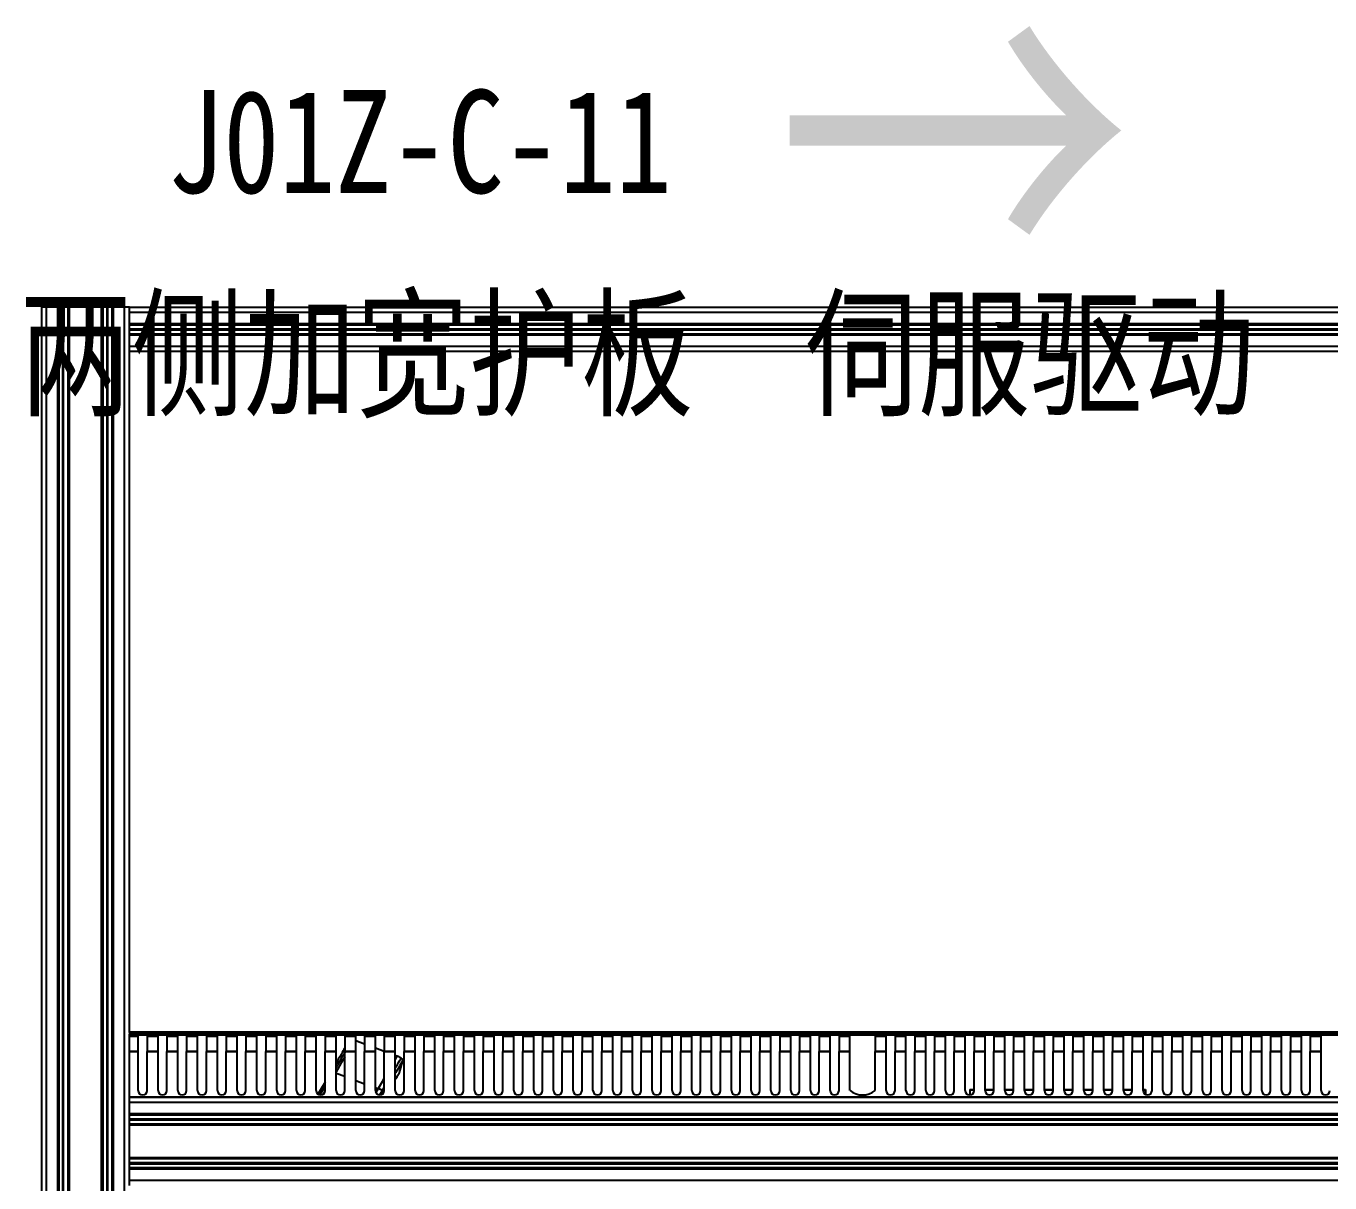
# Model space of a CAD drawing. Header units: millimetres. Extents: x 845401 to 948039, y 511594 to 550263.
# Drawn here: x 919905 to 921092, y 545694 to 546748 of the extents above; entities that cross this region are included whole.
import ezdxf

# ---------------------------------------------------------------- set-up
doc = ezdxf.new("R2010")
doc.units = ezdxf.units.MM
doc.styles.add('TH_GBDIM', font='', dxfattribs={"width": 0.8})
doc.styles.add('仿宋体', font='', dxfattribs={"width": 0.8})
doc.styles.get('TH_GBDIM').set_extended_font_data('SimSun')
doc.styles.get('仿宋体').set_extended_font_data('NSimSun')

# ---------------------------------------------------------------- blocks, each defined once
blk = doc.blocks.new('G$CA2434F1D')
at = {"color": 251, "linetype": 'Continuous', "lineweight": 25}
for p, q in [((62.5, 873.2), (62.5, 3178.2)), ((67, 3178.2), (62.5, 3178.2)), ((67, 873.2), (67, 3178.2)), ((77.1, 3178.2), (67, 3178.2)), ((77.1, 873.2), (77.1, 3178.2)), ((77.4, 3178.2), (77.1, 3178.2)), ((77.4, 873.2), (77.4, 3178.2)), ((77.6, 3178.2), (77.4, 3178.2)), ((77.6, 873.2), (77.6, 3178.2)), ((78.1, 3178.2), (77.6, 3178.2)), ((78.1, 873.2), (78.1, 3178.2)), ((78.4, 3178.2), (78.1, 3178.2)), ((78.4, 873.2), (78.4, 3178.2)), ((81.7, 3178.2), (78.4, 3178.2)), ((81.7, 873.2), (81.7, 3178.2)), ((82, 3178.2), (81.7, 3178.2)), ((82, 873.2), (82, 3178.2)), ((82.3, 3178.2), (82, 3178.2)), ((82.3, 873.2), (82.3, 3178.2)), ((86.6, 3178.2), (82.3, 3178.2)), ((86.6, 873.2), (86.6, 3178.2)), ((86.9, 3178.2), (86.6, 3178.2)), ((86.9, 873.2), (86.9, 3178.2)), ((87.4, 3178.2), (86.9, 3178.2)), ((87.4, 873.2), (87.4, 3178.2)), ((87.6, 3178.2), (87.4, 3178.2)), ((87.6, 873.2), (87.6, 3178.2)), ((87.9, 3178.2), (87.6, 3178.2)), ((87.9, 873.2), (87.9, 3178.2)), ((117.1, 3178.2), (87.9, 3178.2)), ((117.1, 873.2), (117.1, 3178.2)), ((117.4, 3178.2), (117.1, 3178.2)), ((117.4, 873.2), (117.4, 3178.2)), ((117.6, 3178.2), (117.4, 3178.2)), ((117.6, 873.2), (117.6, 3178.2)), ((118.1, 3178.2), (117.6, 3178.2)), ((118.1, 873.2), (118.1, 3178.2)), ((118.4, 3178.2), (118.1, 3178.2)), ((118.4, 873.2), (118.4, 3178.2)), ((122.2, 3178.2), (118.4, 3178.2)), ((122.2, 873.2), (122.2, 3178.2)), ((122.5, 3178.2), (122.2, 3178.2)), ((122.5, 873.2), (122.5, 3178.2)), ((122.8, 3178.2), (122.5, 3178.2)), ((122.8, 873.2), (122.8, 3178.2)), ((126.6, 3178.2), (122.8, 3178.2)), ((126.6, 873.2), (126.6, 3178.2)), ((126.9, 3178.2), (126.6, 3178.2)), ((126.9, 873.2), (126.9, 3178.2)), ((127.4, 3178.2), (126.9, 3178.2)), ((127.4, 873.2), (127.4, 3178.2)), ((127.6, 3178.2), (127.4, 3178.2)), ((127.6, 873.2), (127.6, 3178.2)), ((127.9, 3178.2), (127.6, 3178.2)), ((127.9, 873.2), (127.9, 3178.2)), ((138, 3178.2), (127.9, 3178.2)), ((138, 873.2), (138, 3178.2)), ((142.5, 3178.2), (138, 3178.2)), ((142.5, 3173.7), (142.5, 3178.2)), ((142.5, 3178.2), (3117.5, 3178.2)), ((142.5, 3163.3), (142.5, 3173.7)), ((142.5, 3173.7), (3117.5, 3173.7)), ((142.5, 3163.3), (3117.5, 3163.3)), ((142.5, 3162.3), (142.5, 3163.3)), ((142.5, 3154.1), (142.5, 3162.3)), ((142.5, 3162.3), (3117.5, 3162.3)), ((142.5, 3158.7), (3117.5, 3158.7)), ((142.5, 3158.2), (3117.5, 3158.2)), ((142.5, 3157.7), (3117.5, 3157.7)), ((142.5, 3154.1), (3117.5, 3154.1)), ((142.5, 3153.1), (142.5, 3154.1)), ((142.5, 3142.7), (142.5, 3153.1)), ((142.5, 3153.1), (3117.5, 3153.1)), ((142.5, 3142.7), (3117.5, 3142.7)), ((142.5, 3138.2), (142.5, 3142.7)), ((142.5, 2518.2), (142.5, 3138.2)), ((142.5, 3138.2), (3117.5, 3138.2)), ((142.5, 2518.2), (3117.5, 2518.2)), ((142.5, 2517.4), (142.5, 2518.2)), ((3117.5, 2517.4), (142.5, 2517.4)), ((142.5, 2517.4), (142.5, 2516)), ((142.5, 2516), (3117.5, 2516)), ((142.5, 2515.2), (142.5, 2516)), ((3117.5, 2515.2), (142.5, 2515.2)), ((142.5, 2514.2), (142.5, 2515.2)), ((142.5, 2514.2), (150.5, 2514.2)), ((142.5, 2500.3), (142.5, 2514.2)), ((150.5, 2514.2), (150.5, 2515.2)), ((150.5, 2500.3), (150.5, 2514.2)), ((158.5, 2515.2), (158.5, 2514.2)), ((158.5, 2514.2), (168.5, 2514.2)), ((158.5, 2514.2), (158.5, 2500.3)), ((168.5, 2514.2), (168.5, 2515.2)), ((168.5, 2500.3), (168.5, 2514.2)), ((176.5, 2515.2), (176.5, 2514.2)), ((176.5, 2514.2), (186.5, 2514.2)), ((176.5, 2514.2), (176.5, 2500.3)), ((186.5, 2514.2), (186.5, 2515.2)), ((186.5, 2500.3), (186.5, 2514.2)), ((194.5, 2515.2), (194.5, 2514.2)), ((194.5, 2514.2), (204.5, 2514.2)), ((194.5, 2514.2), (194.5, 2500.3)), ((204.5, 2514.2), (204.5, 2515.2)), ((204.5, 2500.3), (204.5, 2514.2)), ((212.5, 2515.2), (212.5, 2514.2)), ((212.5, 2514.2), (222.5, 2514.2)), ((212.5, 2514.2), (212.5, 2500.3)), ((222.5, 2514.2), (222.5, 2515.2)), ((222.5, 2500.3), (222.5, 2514.2)), ((230.5, 2515.2), (230.5, 2514.2)), ((230.5, 2514.2), (240.5, 2514.2)), ((230.5, 2514.2), (230.5, 2500.3)), ((240.5, 2514.2), (240.5, 2515.2)), ((240.5, 2500.3), (240.5, 2514.2)), ((248.5, 2515.2), (248.5, 2514.2)), ((248.5, 2514.2), (258.5, 2514.2)), ((248.5, 2514.2), (248.5, 2500.3)), ((258.5, 2514.2), (258.5, 2515.2)), ((258.5, 2500.3), (258.5, 2514.2)), ((266.5, 2515.2), (266.5, 2514.2)), ((266.5, 2514.2), (276.5, 2514.2)), ((266.5, 2514.2), (266.5, 2500.3)), ((276.5, 2514.2), (276.5, 2515.2)), ((276.5, 2500.3), (276.5, 2514.2)), ((284.5, 2515.2), (284.5, 2514.2)), ((284.5, 2514.2), (294.5, 2514.2)), ((284.5, 2514.2), (284.5, 2500.3)), ((294.5, 2514.2), (294.5, 2515.2)), ((294.5, 2500.3), (294.5, 2514.2)), ((302.5, 2515.2), (302.5, 2514.2)), ((302.5, 2514.2), (312.5, 2514.2)), ((302.5, 2514.2), (302.5, 2500.3)), ((312.5, 2514.2), (312.5, 2515.2)), ((312.5, 2500.3), (312.5, 2514.2)), ((320.5, 2515.2), (320.5, 2514.2)), ((320.5, 2514.2), (330.5, 2514.2)), ((320.5, 2514.2), (320.5, 2500.3)), ((330.5, 2514.2), (330.5, 2515.2)), ((330.5, 2500.3), (330.5, 2514.2)), ((338.5, 2515.2), (338.5, 2514.2)), ((338.5, 2514.2), (348.5, 2514.2)), ((338.5, 2514.2), (338.5, 2500.3)), ((348.5, 2514.2), (348.5, 2515.2)), ((348.5, 2500.3), (348.5, 2514.2)), ((348.5, 2510.1), (356.5, 2507.1)), ((356.5, 2515.2), (356.5, 2514.2)), ((356.5, 2514.2), (366.5, 2514.2)), ((356.5, 2514.2), (356.5, 2500.3)), ((366.5, 2514.2), (366.5, 2515.2)), ((366.5, 2500.3), (366.5, 2514.2)), ((374.5, 2515.2), (374.5, 2514.2)), ((374.5, 2514.2), (384.5, 2514.2)), ((374.5, 2514.2), (374.5, 2500.3)), ((384.5, 2514.2), (384.5, 2515.2)), ((384.5, 2500.3), (384.5, 2514.2)), ((392.5, 2515.2), (392.5, 2514.2)), ((392.5, 2514.2), (402.5, 2514.2)), ((392.5, 2514.2), (392.5, 2500.3)), ((402.5, 2514.2), (402.5, 2515.2)), ((402.5, 2500.3), (402.5, 2514.2)), ((410.5, 2515.2), (410.5, 2514.2)), ((410.5, 2514.2), (420.5, 2514.2)), ((410.5, 2514.2), (410.5, 2500.3)), ((420.5, 2514.2), (420.5, 2515.2)), ((420.5, 2500.3), (420.5, 2514.2)), ((428.5, 2515.2), (428.5, 2514.2)), ((428.5, 2514.2), (438.5, 2514.2)), ((428.5, 2514.2), (428.5, 2500.3)), ((438.5, 2514.2), (438.5, 2515.2)), ((438.5, 2500.3), (438.5, 2514.2)), ((446.5, 2515.2), (446.5, 2514.2)), ((446.5, 2514.2), (456.5, 2514.2)), ((446.5, 2514.2), (446.5, 2500.3)), ((456.5, 2514.2), (456.5, 2515.2)), ((456.5, 2500.3), (456.5, 2514.2)), ((464.5, 2515.2), (464.5, 2514.2)), ((464.5, 2514.2), (474.5, 2514.2)), ((464.5, 2514.2), (464.5, 2500.3)), ((474.5, 2514.2), (474.5, 2515.2)), ((474.5, 2500.3), (474.5, 2514.2)), ((482.5, 2515.2), (482.5, 2514.2)), ((482.5, 2514.2), (492.5, 2514.2)), ((482.5, 2514.2), (482.5, 2500.3)), ((492.5, 2514.2), (492.5, 2515.2)), ((492.5, 2500.3), (492.5, 2514.2)), ((500.5, 2515.2), (500.5, 2514.2)), ((500.5, 2514.2), (510.5, 2514.2)), ((500.5, 2514.2), (500.5, 2500.3)), ((510.5, 2514.2), (510.5, 2515.2)), ((510.5, 2500.3), (510.5, 2514.2)), ((518.5, 2515.2), (518.5, 2514.2)), ((518.5, 2514.2), (528.5, 2514.2)), ((518.5, 2514.2), (518.5, 2500.3)), ((528.5, 2514.2), (528.5, 2515.2)), ((528.5, 2500.3), (528.5, 2514.2)), ((536.5, 2515.2), (536.5, 2514.2)), ((536.5, 2514.2), (546.5, 2514.2)), ((536.5, 2514.2), (536.5, 2500.3)), ((546.5, 2514.2), (546.5, 2515.2)), ((546.5, 2500.3), (546.5, 2514.2)), ((554.5, 2515.2), (554.5, 2514.2)), ((554.5, 2514.2), (564.5, 2514.2)), ((554.5, 2514.2), (554.5, 2500.3)), ((564.5, 2514.2), (564.5, 2515.2)), ((564.5, 2500.3), (564.5, 2514.2)), ((572.5, 2515.2), (572.5, 2514.2)), ((572.5, 2514.2), (582.5, 2514.2)), ((572.5, 2514.2), (572.5, 2500.3)), ((582.5, 2514.2), (582.5, 2515.2)), ((582.5, 2500.3), (582.5, 2514.2)), ((590.5, 2515.2), (590.5, 2514.2)), ((590.5, 2514.2), (600.5, 2514.2)), ((590.5, 2514.2), (590.5, 2500.3)), ((600.5, 2514.2), (600.5, 2515.2)), ((600.5, 2500.3), (600.5, 2514.2)), ((608.5, 2515.2), (608.5, 2514.2)), ((608.5, 2514.2), (618.5, 2514.2)), ((608.5, 2514.2), (608.5, 2500.3)), ((618.5, 2514.2), (618.5, 2515.2)), ((618.5, 2500.3), (618.5, 2514.2)), ((626.5, 2515.2), (626.5, 2514.2)), ((626.5, 2514.2), (636.5, 2514.2)), ((626.5, 2514.2), (626.5, 2500.3)), ((636.5, 2514.2), (636.5, 2515.2)), ((636.5, 2500.3), (636.5, 2514.2)), ((644.5, 2515.2), (644.5, 2514.2)), ((644.5, 2514.2), (654.5, 2514.2)), ((644.5, 2514.2), (644.5, 2500.3)), ((654.5, 2514.2), (654.5, 2515.2)), ((654.5, 2500.3), (654.5, 2514.2)), ((662.5, 2515.2), (662.5, 2514.2)), ((662.5, 2514.2), (672.5, 2514.2)), ((662.5, 2514.2), (662.5, 2500.3)), ((672.5, 2514.2), (672.5, 2515.2)), ((672.5, 2500.3), (672.5, 2514.2)), ((680.5, 2515.2), (680.5, 2514.2)), ((680.5, 2514.2), (690.5, 2514.2)), ((680.5, 2514.2), (680.5, 2500.3)), ((690.5, 2514.2), (690.5, 2515.2)), ((690.5, 2500.3), (690.5, 2514.2)), ((698.5, 2515.2), (698.5, 2514.2)), ((698.5, 2514.2), (708.5, 2514.2)), ((698.5, 2514.2), (698.5, 2500.3)), ((708.5, 2514.2), (708.5, 2515.2)), ((708.5, 2500.3), (708.5, 2514.2)), ((716.5, 2515.2), (716.5, 2514.2)), ((716.5, 2514.2), (726.5, 2514.2)), ((716.5, 2514.2), (716.5, 2500.3)), ((726.5, 2514.2), (726.5, 2515.2)), ((726.5, 2500.3), (726.5, 2514.2)), ((734.5, 2515.2), (734.5, 2514.2)), ((734.5, 2514.2), (744.5, 2514.2)), ((734.5, 2514.2), (734.5, 2500.3)), ((744.5, 2514.2), (744.5, 2515.2)), ((744.5, 2500.3), (744.5, 2514.2)), ((752.5, 2515.2), (752.5, 2514.2)), ((752.5, 2514.2), (762.5, 2514.2)), ((752.5, 2514.2), (752.5, 2500.3)), ((762.5, 2514.2), (762.5, 2515.2)), ((762.5, 2500.3), (762.5, 2514.2)), ((770.5, 2515.2), (770.5, 2514.2)), ((770.5, 2514.2), (780.5, 2514.2)), ((770.5, 2514.2), (770.5, 2500.3)), ((780.5, 2514.2), (780.5, 2515.2)), ((780.5, 2500.3), (780.5, 2514.2)), ((788.5, 2515.2), (788.5, 2514.2)), ((788.5, 2514.2), (798.5, 2514.2)), ((788.5, 2514.2), (788.5, 2500.3)), ((798.5, 2514.2), (798.5, 2515.2)), ((798.5, 2500.3), (798.5, 2514.2)), ((821.5, 2515.2), (821.5, 2514.2)), ((821.5, 2514.2), (831.5, 2514.2)), ((821.5, 2514.2), (821.5, 2500.3)), ((831.5, 2514.2), (831.5, 2515.2)), ((831.5, 2500.3), (831.5, 2514.2)), ((839.5, 2515.2), (839.5, 2514.2)), ((839.5, 2514.2), (849.5, 2514.2)), ((839.5, 2514.2), (839.5, 2500.3)), ((849.5, 2514.2), (849.5, 2515.2)), ((849.5, 2500.3), (849.5, 2514.2)), ((857.5, 2515.2), (857.5, 2514.2)), ((857.5, 2514.2), (867.5, 2514.2)), ((857.5, 2514.2), (857.5, 2500.3)), ((867.5, 2514.2), (867.5, 2515.2)), ((867.5, 2500.3), (867.5, 2514.2)), ((875.5, 2515.2), (875.5, 2514.2)), ((875.5, 2514.2), (885.5, 2514.2)), ((875.5, 2514.2), (875.5, 2500.3)), ((885.5, 2514.2), (885.5, 2515.2)), ((885.5, 2500.3), (885.5, 2514.2)), ((893.5, 2515.2), (893.5, 2514.2)), ((893.5, 2514.2), (903.5, 2514.2)), ((893.5, 2514.2), (893.5, 2500.3)), ((903.5, 2514.2), (903.5, 2515.2)), ((903.5, 2500.3), (903.5, 2514.2)), ((911.5, 2515.2), (911.5, 2514.2)), ((911.5, 2514.2), (921.5, 2514.2)), ((911.5, 2514.2), (911.5, 2500.3)), ((921.5, 2514.2), (921.5, 2515.2)), ((921.5, 2500.3), (921.5, 2514.2)), ((929.5, 2515.2), (929.5, 2514.2)), ((929.5, 2514.2), (939.5, 2514.2)), ((929.5, 2514.2), (929.5, 2500.3)), ((939.5, 2514.2), (939.5, 2515.2)), ((939.5, 2500.3), (939.5, 2514.2)), ((947.5, 2515.2), (947.5, 2514.2)), ((947.5, 2514.2), (957.5, 2514.2)), ((947.5, 2514.2), (947.5, 2500.3)), ((957.5, 2514.2), (957.5, 2515.2)), ((957.5, 2500.3), (957.5, 2514.2)), ((965.5, 2515.2), (965.5, 2514.2)), ((965.5, 2514.2), (975.5, 2514.2)), ((965.5, 2514.2), (965.5, 2500.3)), ((975.5, 2514.2), (975.5, 2515.2)), ((975.5, 2500.3), (975.5, 2514.2)), ((983.5, 2515.2), (983.5, 2514.2)), ((983.5, 2514.2), (993.5, 2514.2)), ((983.5, 2514.2), (983.5, 2500.3)), ((993.5, 2514.2), (993.5, 2515.2)), ((993.5, 2500.3), (993.5, 2514.2)), ((1001.5, 2515.2), (1001.5, 2514.2)), ((1001.5, 2514.2), (1011.5, 2514.2)), ((1001.5, 2514.2), (1001.5, 2500.3)), ((1011.5, 2514.2), (1011.5, 2515.2)), ((1011.5, 2500.3), (1011.5, 2514.2)), ((1019.5, 2515.2), (1019.5, 2514.2)), ((1019.5, 2514.2), (1029.5, 2514.2)), ((1019.5, 2514.2), (1019.5, 2500.3)), ((1029.5, 2514.2), (1029.5, 2515.2)), ((1029.5, 2500.3), (1029.5, 2514.2)), ((1037.5, 2515.2), (1037.5, 2514.2)), ((1037.5, 2514.2), (1047.5, 2514.2)), ((1037.5, 2514.2), (1037.5, 2500.3)), ((1047.5, 2514.2), (1047.5, 2515.2)), ((1047.5, 2500.3), (1047.5, 2514.2)), ((1055.5, 2515.2), (1055.5, 2514.2)), ((1055.5, 2514.2), (1065.5, 2514.2)), ((1055.5, 2514.2), (1055.5, 2500.3)), ((1065.5, 2514.2), (1065.5, 2515.2)), ((1065.5, 2500.3), (1065.5, 2514.2)), ((1073.5, 2515.2), (1073.5, 2514.2)), ((1073.5, 2514.2), (1083.5, 2514.2)), ((1073.5, 2514.2), (1073.5, 2500.3)), ((1083.5, 2514.2), (1083.5, 2515.2)), ((1083.5, 2500.3), (1083.5, 2514.2)), ((1091.5, 2515.2), (1091.5, 2514.2)), ((1091.5, 2514.2), (1101.5, 2514.2)), ((1091.5, 2514.2), (1091.5, 2500.3)), ((1101.5, 2514.2), (1101.5, 2515.2)), ((1101.5, 2500.3), (1101.5, 2514.2)), ((1109.5, 2515.2), (1109.5, 2514.2)), ((1109.5, 2514.2), (1119.5, 2514.2)), ((1109.5, 2514.2), (1109.5, 2500.3)), ((1119.5, 2514.2), (1119.5, 2515.2)), ((1119.5, 2500.3), (1119.5, 2514.2)), ((1127.5, 2515.2), (1127.5, 2514.2)), ((1127.5, 2514.2), (1137.5, 2514.2)), ((1127.5, 2514.2), (1127.5, 2500.3)), ((1137.5, 2514.2), (1137.5, 2515.2)), ((1137.5, 2500.3), (1137.5, 2514.2)), ((1145.5, 2515.2), (1145.5, 2514.2)), ((1145.5, 2514.2), (1155.5, 2514.2)), ((1145.5, 2514.2), (1145.5, 2500.3)), ((1155.5, 2514.2), (1155.5, 2515.2)), ((1155.5, 2500.3), (1155.5, 2514.2)), ((1163.5, 2515.2), (1163.5, 2514.2)), ((1163.5, 2514.2), (1173.5, 2514.2)), ((1163.5, 2514.2), (1163.5, 2500.3)), ((1173.5, 2514.2), (1173.5, 2515.2)), ((1173.5, 2500.3), (1173.5, 2514.2)), ((1181.5, 2515.2), (1181.5, 2514.2)), ((1181.5, 2514.2), (1191.5, 2514.2)), ((1181.5, 2514.2), (1181.5, 2500.3)), ((1191.5, 2514.2), (1191.5, 2515.2)), ((1191.5, 2500.3), (1191.5, 2514.2)), ((1199.5, 2515.2), (1199.5, 2514.2)), ((1199.5, 2514.2), (1209.5, 2514.2)), ((1199.5, 2514.2), (1199.5, 2500.3)), ((1209.5, 2514.2), (1209.5, 2515.2)), ((1209.5, 2500.3), (1209.5, 2514.2)), ((1217.5, 2515.2), (1217.5, 2514.2)), ((1217.5, 2514.2), (1227.5, 2514.2)), ((1217.5, 2514.2), (1217.5, 2500.3)), ((1227.5, 2514.2), (1227.5, 2515.2)), ((1227.5, 2500.3), (1227.5, 2514.2)), ((142.5, 2500.1), (142.5, 2500.3)), ((142.5, 2500.3), (150.5, 2500.3)), ((142.5, 2459), (142.5, 2500.1)), ((150.5, 2500.1), (142.5, 2500.1)), ((150.5, 2500.3), (150.5, 2500.1)), ((150.5, 2464.6), (150.5, 2500.1)), ((158.5, 2500.3), (168.5, 2500.3)), ((158.5, 2500.1), (158.5, 2500.3)), ((158.5, 2464.6), (158.5, 2500.1)), ((168.5, 2500.1), (158.5, 2500.1)), ((168.5, 2500.3), (168.5, 2500.1)), ((168.5, 2464.6), (168.5, 2500.1)), ((176.5, 2500.3), (186.5, 2500.3)), ((176.5, 2500.1), (176.5, 2500.3)), ((176.5, 2464.6), (176.5, 2500.1)), ((186.5, 2500.1), (176.5, 2500.1)), ((186.5, 2500.3), (186.5, 2500.1)), ((186.5, 2464.6), (186.5, 2500.1)), ((194.5, 2500.3), (204.5, 2500.3)), ((194.5, 2500.1), (194.5, 2500.3)), ((194.5, 2464.6), (194.5, 2500.1)), ((204.5, 2500.1), (194.5, 2500.1)), ((204.5, 2500.3), (204.5, 2500.1)), ((204.5, 2464.6), (204.5, 2500.1)), ((212.5, 2500.3), (222.5, 2500.3)), ((212.5, 2500.1), (212.5, 2500.3)), ((212.5, 2464.6), (212.5, 2500.1)), ((222.5, 2500.1), (212.5, 2500.1)), ((222.5, 2500.3), (222.5, 2500.1)), ((222.5, 2464.6), (222.5, 2500.1)), ((230.5, 2500.3), (240.5, 2500.3)), ((230.5, 2500.1), (230.5, 2500.3)), ((230.5, 2464.6), (230.5, 2500.1)), ((240.5, 2500.1), (230.5, 2500.1)), ((240.5, 2500.3), (240.5, 2500.1)), ((240.5, 2464.6), (240.5, 2500.1)), ((248.5, 2500.3), (258.5, 2500.3)), ((248.5, 2500.1), (248.5, 2500.3)), ((248.5, 2464.6), (248.5, 2500.1)), ((258.5, 2500.1), (248.5, 2500.1)), ((258.5, 2500.3), (258.5, 2500.1)), ((258.5, 2464.6), (258.5, 2500.1)), ((266.5, 2500.3), (276.5, 2500.3)), ((266.5, 2500.1), (266.5, 2500.3)), ((266.5, 2464.6), (266.5, 2500.1)), ((276.5, 2500.1), (266.5, 2500.1)), ((276.5, 2500.3), (276.5, 2500.1)), ((276.5, 2464.6), (276.5, 2500.1)), ((284.5, 2500.3), (294.5, 2500.3)), ((284.5, 2500.1), (284.5, 2500.3)), ((284.5, 2464.6), (284.5, 2500.1)), ((294.5, 2500.1), (284.5, 2500.1)), ((294.5, 2500.3), (294.5, 2500.1)), ((294.5, 2464.6), (294.5, 2500.1)), ((302.5, 2500.3), (312.5, 2500.3)), ((302.5, 2500.1), (302.5, 2500.3)), ((302.5, 2464.6), (302.5, 2500.1)), ((312.5, 2500.1), (302.5, 2500.1)), ((312.5, 2500.3), (312.5, 2500.1)), ((312.5, 2464.6), (312.5, 2500.1)), ((320.5, 2500.3), (330.5, 2500.3)), ((320.5, 2500.1), (320.5, 2500.3)), ((320.5, 2464.6), (320.5, 2500.1)), ((330.5, 2500.1), (320.5, 2500.1)), ((330.5, 2500.3), (330.5, 2500.1)), ((330.5, 2464.6), (330.5, 2500.1)), ((338.5, 2500.3), (348.5, 2500.3)), ((338.5, 2500.1), (338.5, 2500.3)), ((338.5, 2464.6), (338.5, 2500.1)), ((348.5, 2500.1), (338.5, 2500.1)), ((348.5, 2500.3), (348.5, 2500.1)), ((348.5, 2464.6), (348.5, 2500.1)), ((356.5, 2500.3), (366.5, 2500.3)), ((356.5, 2500.1), (356.5, 2500.3)), ((356.5, 2464.6), (356.5, 2500.1)), ((366.5, 2500.1), (356.5, 2500.1)), ((366.5, 2503.4), (374.5, 2500.5)), ((366.5, 2500.3), (366.5, 2500.1)), ((366.5, 2464.6), (366.5, 2500.1)), ((374.5, 2500.3), (384.5, 2500.3)), ((374.5, 2500.1), (374.5, 2500.3)), ((374.5, 2464.6), (374.5, 2500.1)), ((384.5, 2500.1), (374.5, 2500.1)), ((384.5, 2500.3), (384.5, 2500.1)), ((384.5, 2464.6), (384.5, 2500.1)), ((384.5, 2496.8), (386.4, 2496.1)), ((389.8, 2494.1), (386.4, 2496.1)), ((391.8, 2493), (389.8, 2494.1)), ((392.5, 2500.3), (402.5, 2500.3)), ((392.5, 2500.1), (392.5, 2500.3)), ((392.5, 2464.6), (392.5, 2500.1)), ((402.5, 2500.1), (392.5, 2500.1)), ((402.5, 2500.3), (402.5, 2500.1)), ((402.5, 2464.6), (402.5, 2500.1)), ((410.5, 2500.3), (420.5, 2500.3)), ((410.5, 2500.1), (410.5, 2500.3)), ((410.5, 2464.6), (410.5, 2500.1)), ((420.5, 2500.1), (410.5, 2500.1)), ((420.5, 2500.3), (420.5, 2500.1)), ((420.5, 2464.6), (420.5, 2500.1)), ((428.5, 2500.3), (438.5, 2500.3)), ((428.5, 2500.1), (428.5, 2500.3)), ((428.5, 2464.6), (428.5, 2500.1)), ((438.5, 2500.1), (428.5, 2500.1)), ((438.5, 2500.3), (438.5, 2500.1)), ((438.5, 2464.6), (438.5, 2500.1)), ((446.5, 2500.3), (456.5, 2500.3)), ((446.5, 2500.1), (446.5, 2500.3)), ((446.5, 2464.6), (446.5, 2500.1)), ((456.5, 2500.1), (446.5, 2500.1)), ((456.5, 2500.3), (456.5, 2500.1)), ((456.5, 2464.6), (456.5, 2500.1)), ((464.5, 2500.3), (474.5, 2500.3)), ((464.5, 2500.1), (464.5, 2500.3)), ((464.5, 2464.6), (464.5, 2500.1)), ((474.5, 2500.1), (464.5, 2500.1)), ((474.5, 2500.3), (474.5, 2500.1)), ((474.5, 2464.6), (474.5, 2500.1)), ((482.5, 2500.3), (492.5, 2500.3)), ((482.5, 2500.1), (482.5, 2500.3)), ((482.5, 2464.6), (482.5, 2500.1)), ((492.5, 2500.1), (482.5, 2500.1)), ((492.5, 2500.3), (492.5, 2500.1)), ((492.5, 2464.6), (492.5, 2500.1)), ((500.5, 2500.3), (510.5, 2500.3)), ((500.5, 2500.1), (500.5, 2500.3)), ((500.5, 2464.6), (500.5, 2500.1)), ((510.5, 2500.1), (500.5, 2500.1)), ((510.5, 2500.3), (510.5, 2500.1)), ((510.5, 2464.6), (510.5, 2500.1)), ((518.5, 2500.3), (528.5, 2500.3)), ((518.5, 2500.1), (518.5, 2500.3)), ((518.5, 2464.6), (518.5, 2500.1)), ((528.5, 2500.1), (518.5, 2500.1)), ((528.5, 2500.3), (528.5, 2500.1)), ((528.5, 2464.6), (528.5, 2500.1)), ((536.5, 2500.3), (546.5, 2500.3)), ((536.5, 2500.1), (536.5, 2500.3)), ((536.5, 2464.6), (536.5, 2500.1)), ((546.5, 2500.1), (536.5, 2500.1)), ((546.5, 2500.3), (546.5, 2500.1)), ((546.5, 2464.6), (546.5, 2500.1)), ((554.5, 2500.3), (564.5, 2500.3)), ((554.5, 2500.1), (554.5, 2500.3)), ((554.5, 2464.6), (554.5, 2500.1)), ((564.5, 2500.1), (554.5, 2500.1)), ((564.5, 2500.3), (564.5, 2500.1)), ((564.5, 2464.6), (564.5, 2500.1)), ((572.5, 2500.3), (582.5, 2500.3)), ((572.5, 2500.1), (572.5, 2500.3)), ((572.5, 2464.6), (572.5, 2500.1)), ((582.5, 2500.1), (572.5, 2500.1)), ((582.5, 2500.3), (582.5, 2500.1)), ((582.5, 2464.6), (582.5, 2500.1)), ((590.5, 2500.3), (600.5, 2500.3)), ((590.5, 2500.1), (590.5, 2500.3)), ((590.5, 2464.6), (590.5, 2500.1)), ((600.5, 2500.1), (590.5, 2500.1)), ((600.5, 2500.3), (600.5, 2500.1)), ((600.5, 2464.6), (600.5, 2500.1)), ((608.5, 2500.3), (618.5, 2500.3)), ((608.5, 2500.1), (608.5, 2500.3)), ((608.5, 2464.6), (608.5, 2500.1)), ((618.5, 2500.1), (608.5, 2500.1)), ((618.5, 2500.3), (618.5, 2500.1)), ((618.5, 2464.6), (618.5, 2500.1)), ((626.5, 2500.3), (636.5, 2500.3)), ((626.5, 2500.1), (626.5, 2500.3)), ((626.5, 2464.6), (626.5, 2500.1)), ((636.5, 2500.1), (626.5, 2500.1)), ((636.5, 2500.3), (636.5, 2500.1)), ((636.5, 2464.6), (636.5, 2500.1)), ((644.5, 2500.3), (654.5, 2500.3)), ((644.5, 2500.1), (644.5, 2500.3)), ((644.5, 2464.6), (644.5, 2500.1)), ((654.5, 2500.1), (644.5, 2500.1)), ((654.5, 2500.3), (654.5, 2500.1)), ((654.5, 2464.6), (654.5, 2500.1)), ((662.5, 2500.3), (672.5, 2500.3)), ((662.5, 2500.1), (662.5, 2500.3)), ((662.5, 2464.6), (662.5, 2500.1)), ((672.5, 2500.1), (662.5, 2500.1)), ((672.5, 2500.3), (672.5, 2500.1)), ((672.5, 2464.6), (672.5, 2500.1)), ((680.5, 2500.3), (690.5, 2500.3)), ((680.5, 2500.1), (680.5, 2500.3)), ((680.5, 2464.6), (680.5, 2500.1)), ((690.5, 2500.1), (680.5, 2500.1)), ((690.5, 2500.3), (690.5, 2500.1)), ((690.5, 2464.6), (690.5, 2500.1)), ((698.5, 2500.3), (708.5, 2500.3)), ((698.5, 2500.1), (698.5, 2500.3)), ((698.5, 2464.6), (698.5, 2500.1)), ((708.5, 2500.1), (698.5, 2500.1)), ((708.5, 2500.3), (708.5, 2500.1)), ((708.5, 2464.6), (708.5, 2500.1)), ((716.5, 2500.3), (726.5, 2500.3)), ((716.5, 2500.1), (716.5, 2500.3)), ((716.5, 2464.6), (716.5, 2500.1)), ((726.5, 2500.1), (716.5, 2500.1)), ((726.5, 2500.3), (726.5, 2500.1)), ((726.5, 2464.6), (726.5, 2500.1)), ((734.5, 2500.3), (744.5, 2500.3)), ((734.5, 2500.1), (734.5, 2500.3)), ((734.5, 2464.6), (734.5, 2500.1)), ((744.5, 2500.1), (734.5, 2500.1)), ((744.5, 2500.3), (744.5, 2500.1)), ((744.5, 2464.6), (744.5, 2500.1)), ((752.5, 2500.3), (762.5, 2500.3)), ((752.5, 2500.1), (752.5, 2500.3)), ((752.5, 2464.6), (752.5, 2500.1)), ((762.5, 2500.1), (752.5, 2500.1)), ((762.5, 2500.3), (762.5, 2500.1)), ((762.5, 2464.6), (762.5, 2500.1)), ((770.5, 2500.3), (780.5, 2500.3)), ((770.5, 2500.1), (770.5, 2500.3)), ((770.5, 2464.6), (770.5, 2500.1)), ((780.5, 2500.1), (770.5, 2500.1)), ((780.5, 2500.3), (780.5, 2500.1)), ((780.5, 2464.6), (780.5, 2500.1)), ((788.5, 2500.3), (798.5, 2500.3)), ((788.5, 2500.1), (788.5, 2500.3)), ((788.5, 2464.6), (788.5, 2500.1)), ((798.5, 2500.1), (788.5, 2500.1)), ((798.5, 2500.3), (798.5, 2500.1)), ((798.5, 2464.6), (798.5, 2500.1)), ((821.5, 2500.3), (831.5, 2500.3)), ((821.5, 2500.1), (821.5, 2500.3)), ((821.5, 2464.6), (821.5, 2500.1)), ((831.5, 2500.1), (821.5, 2500.1)), ((831.5, 2500.3), (831.5, 2500.1)), ((831.5, 2464.6), (831.5, 2500.1)), ((839.5, 2500.3), (849.5, 2500.3)), ((839.5, 2500.1), (839.5, 2500.3)), ((839.5, 2464.6), (839.5, 2500.1)), ((849.5, 2500.1), (839.5, 2500.1)), ((849.5, 2500.3), (849.5, 2500.1)), ((849.5, 2464.6), (849.5, 2500.1)), ((857.5, 2500.3), (867.5, 2500.3)), ((857.5, 2500.1), (857.5, 2500.3)), ((857.5, 2464.6), (857.5, 2500.1)), ((867.5, 2500.1), (857.5, 2500.1)), ((867.5, 2500.3), (867.5, 2500.1)), ((867.5, 2464.6), (867.5, 2500.1)), ((875.5, 2500.3), (885.5, 2500.3)), ((875.5, 2500.1), (875.5, 2500.3)), ((875.5, 2464.6), (875.5, 2500.1)), ((885.5, 2500.1), (875.5, 2500.1)), ((885.5, 2500.3), (885.5, 2500.1)), ((885.5, 2464.6), (885.5, 2500.1)), ((893.5, 2500.3), (903.5, 2500.3)), ((893.5, 2500.1), (893.5, 2500.3)), ((893.5, 2464.6), (893.5, 2500.1)), ((903.5, 2500.1), (893.5, 2500.1)), ((903.5, 2500.3), (903.5, 2500.1)), ((903.5, 2464.6), (903.5, 2500.1)), ((911.5, 2500.3), (921.5, 2500.3)), ((911.5, 2500.1), (911.5, 2500.3)), ((911.5, 2464.6), (911.5, 2500.1)), ((921.5, 2500.1), (911.5, 2500.1)), ((921.5, 2500.3), (921.5, 2500.1)), ((921.5, 2464.6), (921.5, 2500.1)), ((929.5, 2500.3), (939.5, 2500.3)), ((929.5, 2500.1), (929.5, 2500.3)), ((929.5, 2464.6), (929.5, 2500.1)), ((939.5, 2500.1), (929.5, 2500.1)), ((939.5, 2500.3), (939.5, 2500.1)), ((939.5, 2464.6), (939.5, 2500.1)), ((947.5, 2500.3), (957.5, 2500.3)), ((947.5, 2500.1), (947.5, 2500.3)), ((947.5, 2464.6), (947.5, 2500.1)), ((957.5, 2500.1), (947.5, 2500.1)), ((957.5, 2500.3), (957.5, 2500.1)), ((957.5, 2464.6), (957.5, 2500.1)), ((965.5, 2500.3), (975.5, 2500.3)), ((965.5, 2500.1), (965.5, 2500.3)), ((965.5, 2464.6), (965.5, 2500.1)), ((975.5, 2500.1), (965.5, 2500.1)), ((975.5, 2500.3), (975.5, 2500.1)), ((975.5, 2464.6), (975.5, 2500.1)), ((983.5, 2500.3), (993.5, 2500.3)), ((983.5, 2500.1), (983.5, 2500.3)), ((983.5, 2464.6), (983.5, 2500.1)), ((993.5, 2500.1), (983.5, 2500.1)), ((993.5, 2500.3), (993.5, 2500.1)), ((993.5, 2464.6), (993.5, 2500.1)), ((1001.5, 2500.3), (1011.5, 2500.3)), ((1001.5, 2500.1), (1001.5, 2500.3)), ((1001.5, 2464.6), (1001.5, 2500.1)), ((1011.5, 2500.1), (1001.5, 2500.1)), ((1011.5, 2500.3), (1011.5, 2500.1)), ((1011.5, 2464.6), (1011.5, 2500.1)), ((1019.5, 2500.3), (1029.5, 2500.3)), ((1019.5, 2500.1), (1019.5, 2500.3)), ((1019.5, 2464.6), (1019.5, 2500.1)), ((1029.5, 2500.1), (1019.5, 2500.1)), ((1029.5, 2500.3), (1029.5, 2500.1)), ((1029.5, 2464.6), (1029.5, 2500.1)), ((1037.5, 2500.3), (1047.5, 2500.3)), ((1037.5, 2500.1), (1037.5, 2500.3)), ((1037.5, 2464.6), (1037.5, 2500.1)), ((1047.5, 2500.1), (1037.5, 2500.1)), ((1047.5, 2500.3), (1047.5, 2500.1)), ((1047.5, 2464.6), (1047.5, 2500.1)), ((1055.5, 2500.3), (1065.5, 2500.3)), ((1055.5, 2500.1), (1055.5, 2500.3)), ((1055.5, 2464.6), (1055.5, 2500.1)), ((1065.5, 2500.1), (1055.5, 2500.1)), ((1065.5, 2500.3), (1065.5, 2500.1)), ((1065.5, 2464.6), (1065.5, 2500.1)), ((1073.5, 2500.3), (1083.5, 2500.3)), ((1073.5, 2500.1), (1073.5, 2500.3)), ((1073.5, 2464.6), (1073.5, 2500.1)), ((1083.5, 2500.1), (1073.5, 2500.1)), ((1083.5, 2500.3), (1083.5, 2500.1)), ((1083.5, 2464.6), (1083.5, 2500.1)), ((1091.5, 2500.3), (1101.5, 2500.3)), ((1091.5, 2500.1), (1091.5, 2500.3)), ((1091.5, 2464.6), (1091.5, 2500.1)), ((1101.5, 2500.1), (1091.5, 2500.1)), ((1101.5, 2500.3), (1101.5, 2500.1)), ((1101.5, 2464.6), (1101.5, 2500.1)), ((1109.5, 2500.3), (1119.5, 2500.3)), ((1109.5, 2500.1), (1109.5, 2500.3)), ((1109.5, 2464.6), (1109.5, 2500.1)), ((1119.5, 2500.1), (1109.5, 2500.1)), ((1119.5, 2500.3), (1119.5, 2500.1)), ((1119.5, 2464.6), (1119.5, 2500.1)), ((1127.5, 2500.3), (1137.5, 2500.3)), ((1127.5, 2500.1), (1127.5, 2500.3)), ((1127.5, 2464.6), (1127.5, 2500.1)), ((1137.5, 2500.1), (1127.5, 2500.1)), ((1137.5, 2500.3), (1137.5, 2500.1)), ((1137.5, 2464.6), (1137.5, 2500.1)), ((1145.5, 2500.3), (1155.5, 2500.3)), ((1145.5, 2500.1), (1145.5, 2500.3)), ((1145.5, 2464.6), (1145.5, 2500.1)), ((1155.5, 2500.1), (1145.5, 2500.1)), ((1155.5, 2500.3), (1155.5, 2500.1)), ((1155.5, 2464.6), (1155.5, 2500.1)), ((1163.5, 2500.3), (1173.5, 2500.3)), ((1163.5, 2500.1), (1163.5, 2500.3)), ((1163.5, 2464.6), (1163.5, 2500.1)), ((1173.5, 2500.1), (1163.5, 2500.1)), ((1173.5, 2500.3), (1173.5, 2500.1)), ((1173.5, 2464.6), (1173.5, 2500.1)), ((1181.5, 2500.3), (1191.5, 2500.3)), ((1181.5, 2500.1), (1181.5, 2500.3)), ((1181.5, 2464.6), (1181.5, 2500.1)), ((1191.5, 2500.1), (1181.5, 2500.1)), ((1191.5, 2500.3), (1191.5, 2500.1)), ((1191.5, 2464.6), (1191.5, 2500.1)), ((1199.5, 2500.3), (1209.5, 2500.3)), ((1199.5, 2500.1), (1199.5, 2500.3)), ((1199.5, 2464.6), (1199.5, 2500.1)), ((1209.5, 2500.1), (1199.5, 2500.1)), ((1209.5, 2500.3), (1209.5, 2500.1)), ((1209.5, 2464.6), (1209.5, 2500.1)), ((1217.5, 2500.3), (1227.5, 2500.3)), ((1217.5, 2500.1), (1217.5, 2500.3)), ((1217.5, 2464.6), (1217.5, 2500.1)), ((1227.5, 2500.1), (1217.5, 2500.1)), ((1227.5, 2500.3), (1227.5, 2500.1)), ((1227.5, 2464.6), (1227.5, 2500.1)), ((388.4, 2481.1), (391.8, 2493)), ((320.5, 2472.4), (314.1, 2461.4)), ((330.5, 2480.5), (338.5, 2477.6)), ((348.5, 2473.9), (356.5, 2470.9)), ((371.5, 2470.6), (371.5, 2470.6)), ((142.5, 2459), (3117.5, 2459)), ((142.5, 2458.2), (142.5, 2459)), ((142.5, 2453.7), (142.5, 2458.2)), ((3117.5, 2458.2), (142.5, 2458.2)), ((315.9, 2460.6), (320.5, 2468.4)), ((318.6, 2461.2), (320.5, 2464.5)), ((366.5, 2467.3), (369, 2466.3)), ((366.9, 2462.7), (369.3, 2466.7)), ((366.9, 2462.7), (369, 2466.3)), ((369.3, 2466.7), (372.7, 2464.7)), ((370.3, 2460.6), (372.7, 2464.7)), ((372.7, 2464.7), (374.5, 2467.8)), ((372.7, 2464.7), (374.4, 2463.7)), ((907.5, 2465.7), (907.5, 2465.4)), ((907.5, 2465.7), (911.5, 2465.7)), ((907.5, 2465.4), (911.5, 2465.4)), ((907.5, 2465.4), (907.5, 2460.6)), ((921.5, 2465.7), (929.5, 2465.7)), ((921.5, 2465.4), (929.5, 2465.4)), ((939.5, 2465.7), (947.5, 2465.7)), ((939.5, 2465.4), (947.5, 2465.4)), ((957.5, 2465.7), (965.5, 2465.7)), ((957.5, 2465.4), (965.5, 2465.4)), ((975.5, 2465.7), (983.5, 2465.7)), ((975.5, 2465.4), (983.5, 2465.4)), ((993.5, 2465.7), (1001.5, 2465.7)), ((993.5, 2465.4), (1001.5, 2465.4)), ((1011.5, 2465.7), (1019.5, 2465.7)), ((1011.5, 2465.4), (1019.5, 2465.4)), ((1029.5, 2465.7), (1037.5, 2465.7)), ((1029.5, 2465.4), (1037.5, 2465.4)), ((1047.5, 2465.7), (1055.5, 2465.7)), ((1047.5, 2465.4), (1055.5, 2465.4)), ((1065.5, 2465.7), (1067.5, 2465.7)), ((1065.5, 2465.4), (1067.5, 2465.4)), ((1067.5, 2465.7), (1067.5, 2465.4)), ((1067.5, 2465.4), (1067.5, 2461.1)), ((3117.5, 2453.7), (142.5, 2453.7)), ((142.5, 2443.3), (142.5, 2453.7)), ((3117.5, 2443.3), (142.5, 2443.3)), ((142.5, 2442.3), (142.5, 2443.3)), ((142.5, 2434.1), (142.5, 2442.3)), ((3117.5, 2442.3), (142.5, 2442.3)), ((3117.5, 2438.7), (142.5, 2438.7)), ((3117.5, 2438.2), (142.5, 2438.2)), ((3117.5, 2437.7), (142.5, 2437.7)), ((3117.5, 2434.1), (142.5, 2434.1)), ((142.5, 2433.1), (142.5, 2434.1)), ((3117.5, 2433.1), (142.5, 2433.1)), ((142.5, 2403.3), (142.5, 2433.1)), ((3117.5, 2403.3), (142.5, 2403.3)), ((142.5, 2402.3), (142.5, 2403.3)), ((142.5, 2394.1), (142.5, 2402.3)), ((3117.5, 2402.3), (142.5, 2402.3)), ((3117.5, 2398.7), (142.5, 2398.7)), ((3117.5, 2398.2), (142.5, 2398.2)), ((3117.5, 2397.7), (142.5, 2397.7)), ((3117.5, 2394.1), (142.5, 2394.1)), ((142.5, 2393.1), (142.5, 2394.1)), ((3117.5, 2393.1), (142.5, 2393.1)), ((142.5, 2382.7), (142.5, 2393.1)), ((3117.5, 2382.7), (142.5, 2382.7)), ((142.5, 2378.2), (142.5, 2382.7))]:
    blk.add_line(p, q, dxfattribs=at)
at = {"color": 251, "linetype": 'Continuous', "lineweight": 25, "flags": 128}
for points in [[(338.5, 2503.4), (338.3, 2502.9), (337.7, 2502.1), (337, 2500.9), (336.2, 2499.3), (335.1, 2497.6), (333.9, 2495.5), (332.6, 2493.3), (331.2, 2490.8), (330.5, 2489.6)], [(338.5, 2499.4), (338.4, 2499.2), (336.9, 2496.6), (335.3, 2493.8), (333.6, 2491), (331.9, 2488), (330.5, 2485.6)], [(338.5, 2495.4), (337, 2492.9), (335.3, 2490), (333.6, 2487), (331.8, 2483.9), (330.5, 2481.6)], [(384.5, 2492.9), (384.9, 2493.6), (385.5, 2494.7), (386, 2495.5), (386.3, 2496), (386.4, 2496.1)], [(384.5, 2485), (385.4, 2486.6), (386.6, 2488.5), (387.5, 2490.2), (388.3, 2491.6), (389, 2492.7), (389.4, 2493.5), (389.7, 2494), (389.8, 2494.1)], [(384.5, 2485), (385.4, 2486.6), (386.6, 2488.5), (387.5, 2490.2), (388.3, 2491.6), (389, 2492.7), (389.4, 2493.5), (389.7, 2494), (389.8, 2494.1)], [(391.8, 2493), (391.7, 2492.8), (391.4, 2492.3), (391, 2491.5), (390.3, 2490.4), (389.5, 2489), (388.5, 2487.4), (387.4, 2485.4), (386.1, 2483.2), (384.8, 2480.9), (384.5, 2480.4)], [(369.3, 2466.7), (371.1, 2469.8), (372.8, 2472.9), (374.5, 2475.7)], [(384.5, 2474.4), (385.1, 2475.5), (386.1, 2477.2), (386.9, 2478.5), (387.5, 2479.6), (388, 2480.4), (388.3, 2480.9), (388.4, 2481.1)]]:
    blk.add_lwpolyline(points, dxfattribs=at)
at = {"color": 251, "linetype": 'Continuous', "lineweight": 25}
for centre, radius, start, end in [((154.5, 2464.6), 4, 180, 0), ((172.5, 2464.6), 4, 180, 0), ((190.5, 2464.6), 4, 180, 0), ((208.5, 2464.6), 4, 180, 0), ((226.5, 2464.6), 4, 180, 0), ((244.5, 2464.6), 4, 180, 0), ((262.5, 2464.6), 4, 180, 0), ((280.5, 2464.6), 4, 180, 0), ((298.5, 2464.6), 4, 180, 0), ((316.5, 2464.6), 4, 180, 0), ((334.5, 2464.6), 4, 180, 0), ((352.5, 2464.6), 4, 180, 0), ((370.5, 2464.6), 4, 180, 0), ((388.5, 2464.6), 4, 180, 0), ((406.5, 2464.6), 4, 180, 0), ((424.5, 2464.6), 4, 180, 0), ((442.5, 2464.6), 4, 180, 0), ((460.5, 2464.6), 4, 180, 0), ((478.5, 2464.6), 4, 180, 0), ((496.5, 2464.6), 4, 180, 0), ((514.5, 2464.6), 4, 180, 0), ((532.5, 2464.6), 4, 180, 0), ((550.5, 2464.6), 4, 180, 0), ((568.5, 2464.6), 4, 180, 0), ((586.5, 2464.6), 4, 180, 0), ((604.5, 2464.6), 4, 180, 0), ((622.5, 2464.6), 4, 180, 0), ((640.5, 2464.6), 4, 180, 0), ((658.5, 2464.6), 4, 180, 0), ((676.5, 2464.6), 4, 180, 0), ((694.5, 2464.6), 4, 180, 0), ((712.5, 2464.6), 4, 180, 0), ((730.5, 2464.6), 4, 180, 0), ((748.5, 2464.6), 4, 180, 0), ((766.5, 2464.6), 4, 180, 0), ((784.5, 2464.6), 4, 180, 0), ((810, 2479.1), 18.5, 231.642, 308.358), ((835.5, 2464.6), 4, 180, 0), ((853.5, 2464.6), 4, 180, 0), ((871.5, 2464.6), 4, 180, 0), ((889.5, 2464.6), 4, 180, 0), ((907.5, 2464.6), 4, 180, 0), ((925.5, 2464.6), 4, 180, 0), ((943.5, 2464.6), 4, 180, 0), ((961.5, 2464.6), 4, 180, 0), ((979.5, 2464.6), 4, 180, 0), ((997.5, 2464.6), 4, 180, 0), ((1015.5, 2464.6), 4, 180, 0), ((1033.5, 2464.6), 4, 180, 0), ((1051.5, 2464.6), 4, 180, 0), ((1069.5, 2464.6), 4, 180, 0), ((1087.5, 2464.6), 4, 180, 0), ((1105.5, 2464.6), 4, 180, 0), ((1123.5, 2464.6), 4, 180, 0), ((1141.5, 2464.6), 4, 180, 0), ((1159.5, 2464.6), 4, 180, 0), ((1177.5, 2464.6), 4, 180, 0), ((1195.5, 2464.6), 4, 180, 0), ((1213.5, 2464.6), 4, 180, 0), ((1231.5, 2464.6), 4, 180, 0)]:
    blk.add_arc(centre, radius, start, end, dxfattribs=at)
blk.add_ellipse((321.1, 2471), major_axis=(1.61, 2.77), ratio=0.2, start_param=1.570796, end_param=4.023652, dxfattribs=at)
for points, knots in [([(384.5, 2492.9), (384.6, 2493), (384.8, 2493.5), (385.4, 2494.5), (386.2, 2495.8), (386.3, 2496), (386.4, 2496.1)], [0, 0, 0, 0, 0.046407, 0.192739, 0.587084, 1, 1, 1, 1]), ([(369, 2466.3), (369.6, 2467.3), (370.7, 2469.2), (372.4, 2472.1), (373.6, 2474.2), (374.3, 2475.4), (374.5, 2475.7)], [0, 0, 0, 0, 0.305616, 0.604328, 0.896237, 1, 1, 1, 1])]:
    blk.add_open_spline(points, degree=3, knots=knots, dxfattribs=at)

msp = doc.modelspace()

# ---------------------------------------------------------------- block references
at = {"color": 7}
msp.add_blockref('G$CA2434F1D', (919856.9, 543313.6, 0), dxfattribs=at)

# ---------------------------------------------------------------- texts
at = {"color": 3, "insert": (920750.6, 546647.8, 1374.7), "char_height": 300, "attachment_point": 5, "style": 'TH_GBDIM'}
msp.add_mtext('\\A1;{\\C1;→}', dxfattribs=at)
at = {"color": 7, "insert": (920263.4, 546642.1, 2749.4), "char_height": 93.75, "width": 505.804, "attachment_point": 5, "style": '仿宋体'}
msp.add_mtext('{\\C2;J01Z-C-11}', dxfattribs=at)
at = {"color": 7, "insert": (920461.6, 546443.5, 2749.4), "char_height": 93.75, "attachment_point": 5, "style": '仿宋体'}
msp.add_mtext('两侧加宽护板  伺服驱动', dxfattribs=at)

doc.saveas('drawing.dxf')
